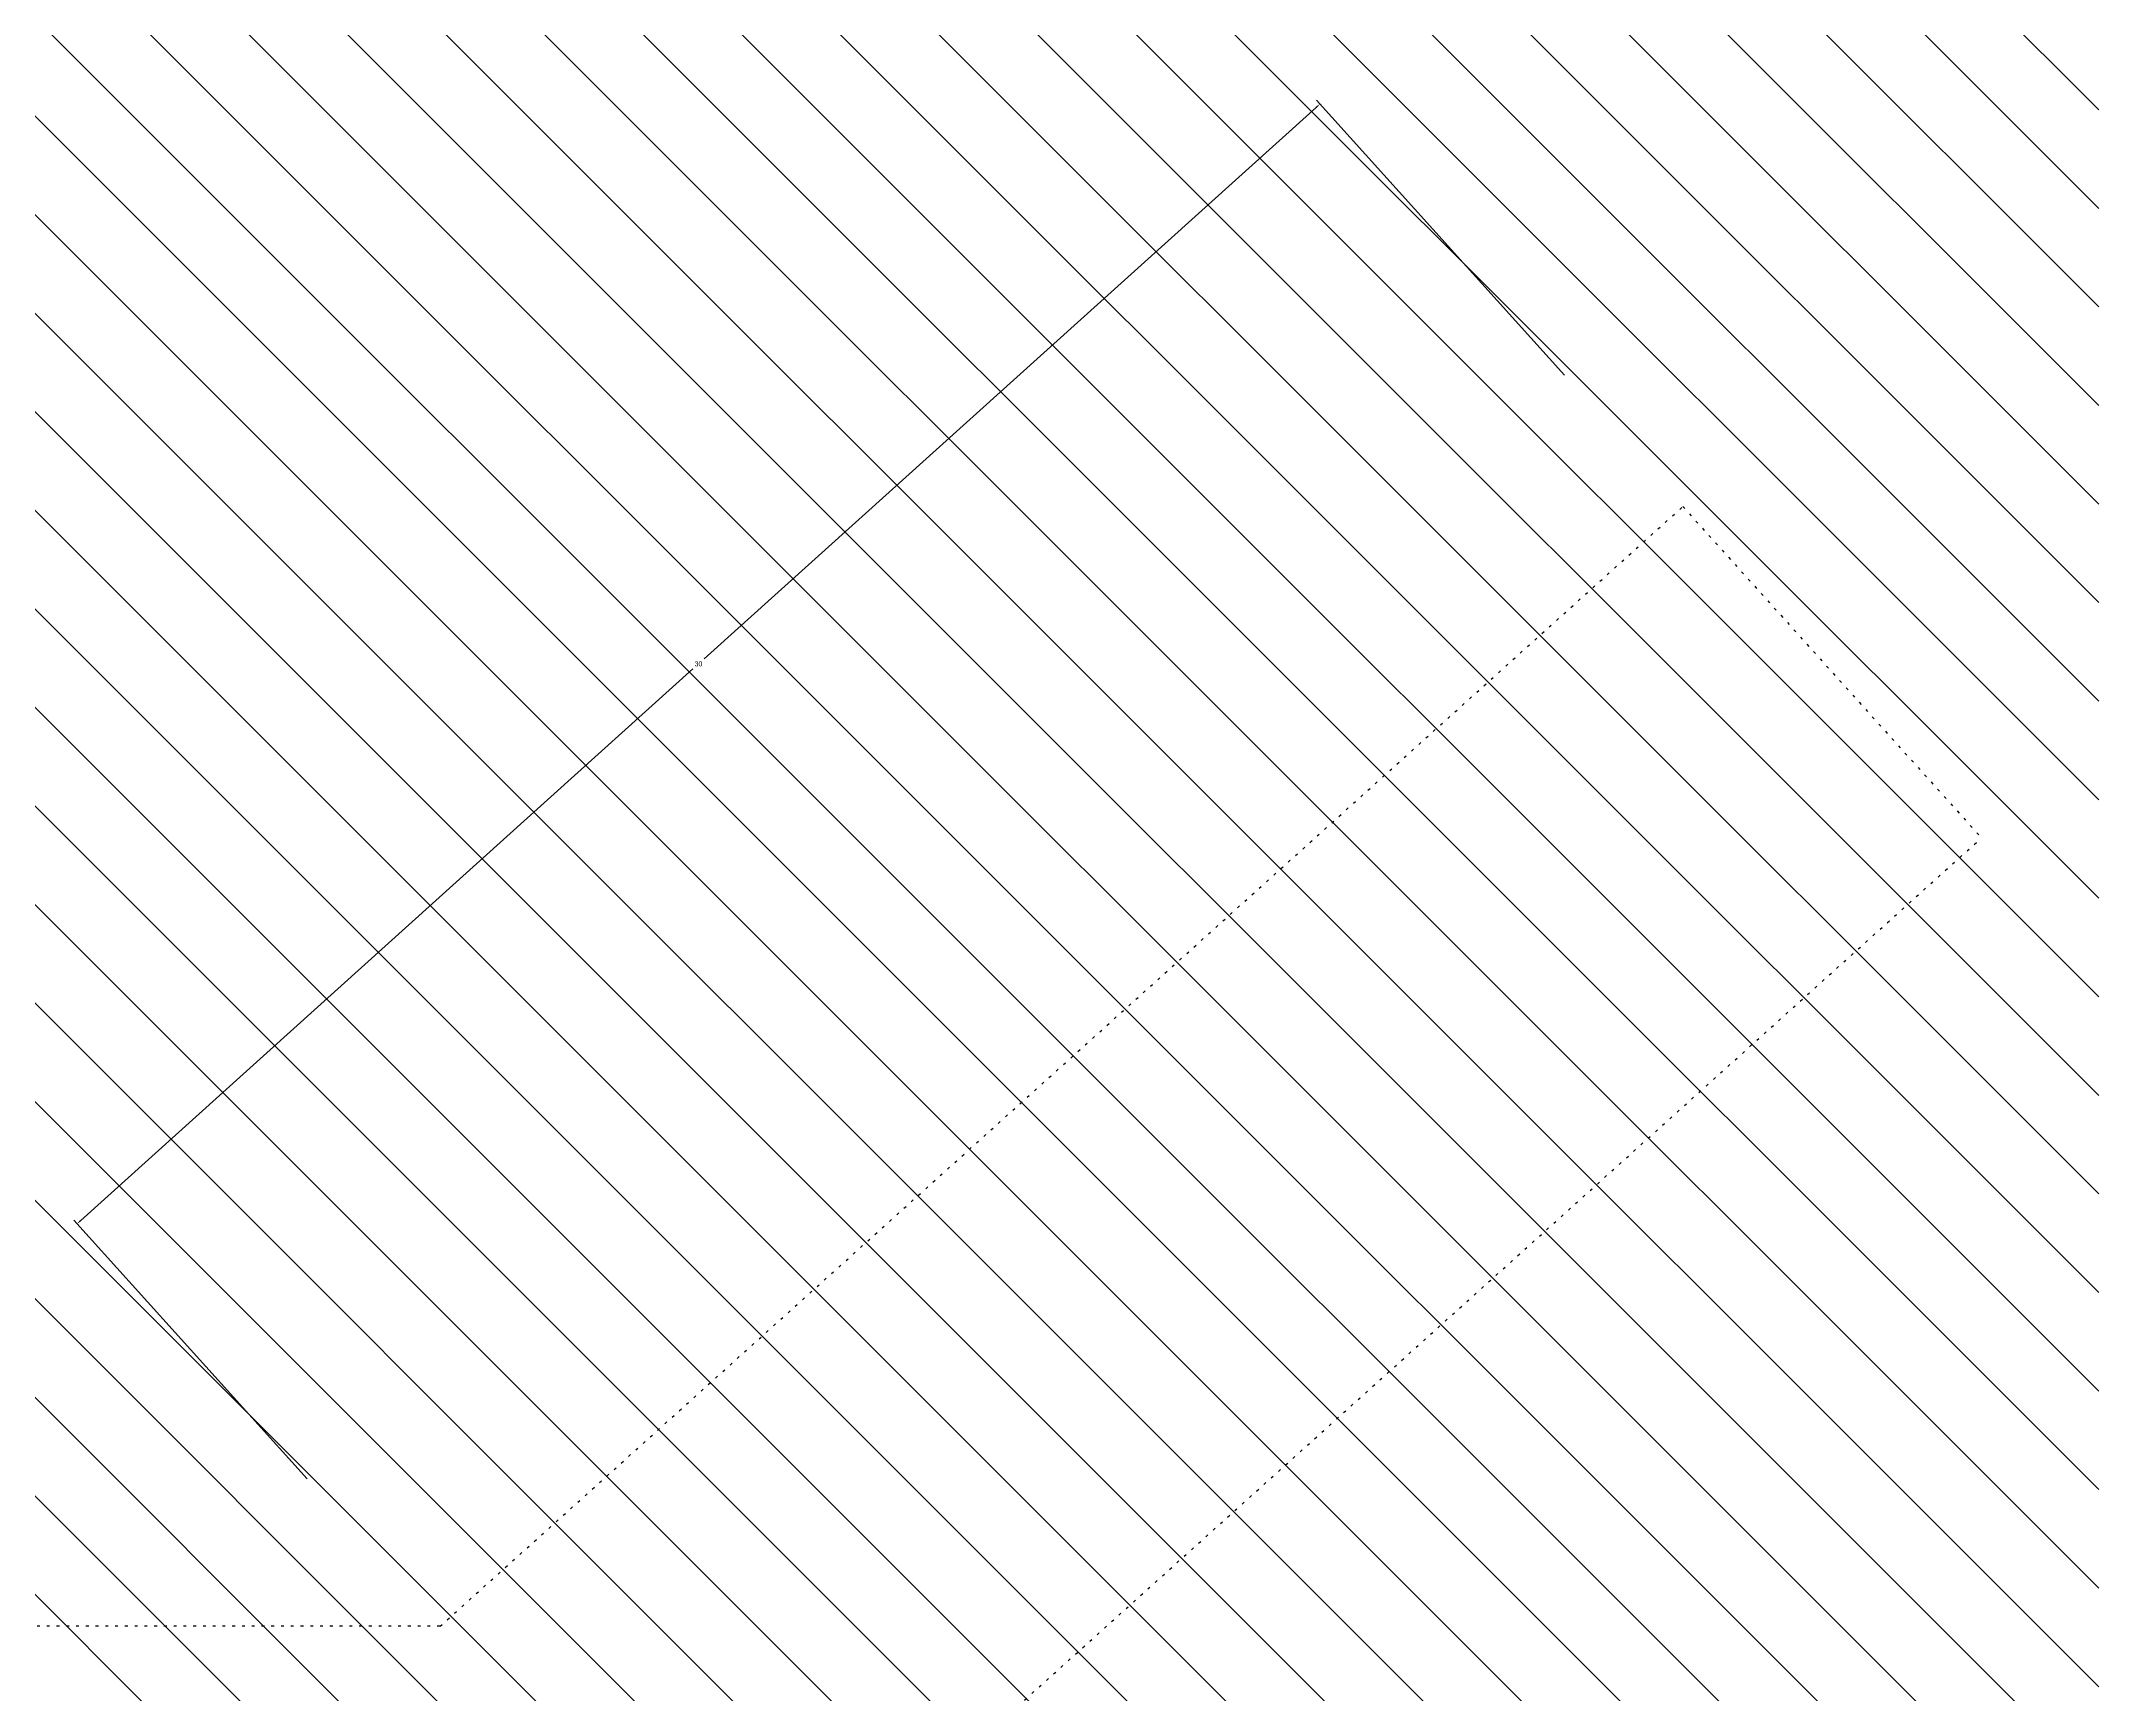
# Model space of a CAD drawing. Extents: x 386248 to 427517, y 4539405 to 4542296.
# Drawn here: x 415922.3 to 415996.1, y 4540584.5 to 4540643.8 of the extents above; entities that cross this region are included whole.
import ezdxf

# ---------------------------------------------------------------- set-up
doc = ezdxf.new("R2010")
doc.units = 0
doc.linetypes.add('DOT', pattern=[0.28, 0.03, -0.25])
doc.styles.get("Standard").update_dxf_attribs({"font": 'arial.ttf'})
doc.dimstyles.get("Standard").update_dxf_attribs({"dimtxt": 0.18, "dimasz": 0.18, "dimexe": 0.18, "dimexo": 0.0625, "dimgap": 0.09, "dimtad": 0, "dimtih": 1, "dimtoh": 1, "dimdec": 4, "dimzin": 0, "dimdsep": 46, "dimtxsty": 'Standard', "dimcen": 0.09, "dimadec": 0, "dimazin": 0, "dimtfac": 1, "dimtdec": 4, "dimtofl": 0, "dimtmove": 0, "dimatfit": 3, "dimfxl": 1, "dimtolj": 1, "dimtzin": 0, "dimarcsym": 0})

# ---------------------------------------------------------------- blocks, each defined once
blk = doc.blocks.new('*D3931')
at = {"color": 0, "lineweight": -2}
for p, q in [((415967.983, 4540641.441), (415946.033, 4540621.659)), ((415976.884, 4540631.833), (415967.996, 4540641.695)), ((415923.68, 4540601.513), (415945.629, 4540621.295)), ((415931.798, 4540592.236), (415923.426, 4540601.526))]:
    blk.add_line(p, q, dxfattribs=at)
at = {"color": 0}
for points in [[(415968.003, 4540641.418), (415967.962, 4540641.463), (415968.116, 4540641.561)], [(415923.66, 4540601.535), (415923.7, 4540601.491), (415923.546, 4540601.392)]]:
    blk.add_solid(points, dxfattribs=at)
at = {"layer": 'Defpoints', "color": 0}
for p in [(415968.116, 4540641.561), (415976.925, 4540631.787), (415931.84, 4540592.19)]:
    blk.add_point(p, dxfattribs=at)
at = {"color": 0, "insert": (415945.831, 4540621.477), "char_height": 0.18, "attachment_point": 5}
blk.add_mtext('\\A1;30', dxfattribs=at)

msp = doc.modelspace()

# ---------------------------------------------------------------- linework, layer by layer
at = {"color": 0}
for p, q in [((415996.052, 4540641.352), (415916.877, 4540720.528)), ((415996.052, 4540637.817), (415916.877, 4540716.992)), ((415996.052, 4540634.281), (415916.877, 4540713.457)), ((415996.052, 4540630.746), (415916.877, 4540709.921)), ((415996.052, 4540627.21), (415916.877, 4540706.386)), ((415996.052, 4540623.675), (415916.877, 4540702.85)), ((415996.052, 4540620.139), (415916.877, 4540699.315)), ((415996.052, 4540616.604), (415916.877, 4540695.779)), ((415996.052, 4540613.068), (415916.877, 4540692.244)), ((415996.052, 4540609.533), (415916.877, 4540688.708)), ((415996.052, 4540605.997), (415916.877, 4540685.173)), ((415996.052, 4540602.462), (415916.877, 4540681.637)), ((415996.052, 4540598.926), (415916.877, 4540678.101)), ((415996.052, 4540595.39), (415916.877, 4540674.566)), ((415996.052, 4540591.855), (415916.877, 4540671.03)), ((415996.052, 4540588.319), (415916.877, 4540667.495)), ((415996.052, 4540584.784), (415916.877, 4540663.959)), ((415996.052, 4540581.248), (415916.877, 4540660.424)), ((415996.052, 4540577.713), (415916.877, 4540656.888)), ((415996.052, 4540574.177), (415916.877, 4540653.353)), ((415996.052, 4540570.642), (415916.877, 4540649.817)), ((415996.052, 4540567.106), (415916.877, 4540646.282)), ((415996.052, 4540563.571), (415916.877, 4540642.746)), ((415996.052, 4540560.035), (415916.877, 4540639.211)), ((415996.052, 4540556.5), (415916.877, 4540635.675)), ((415996.052, 4540552.964), (415916.877, 4540632.139)), ((415996.052, 4540549.429), (415916.877, 4540628.604)), ((415996.052, 4540545.893), (415916.877, 4540625.068)), ((415996.052, 4540542.357), (415916.877, 4540621.533)), ((415996.052, 4540538.822), (415916.877, 4540617.997)), ((415996.052, 4540535.286), (415916.877, 4540614.462)), ((415996.052, 4540531.751), (415916.877, 4540610.926)), ((415996.052, 4540528.215), (415916.877, 4540607.391)), ((415996.052, 4540524.68), (415916.877, 4540603.855)), ((415996.052, 4540521.144), (415916.877, 4540600.32)), ((415996.052, 4540517.609), (415916.877, 4540596.784)), ((415996.052, 4540514.073), (415916.877, 4540593.249))]:
    msp.add_line(p, q, dxfattribs=at)
at = {"linetype": 'DOT'}
for p, q in [((415936.562, 4540586.951), (415981.132, 4540627.12)), ((415981.132, 4540627.12), (415991.843, 4540615.234)), ((415942.708, 4540570.951), (415991.843, 4540615.234)), ((415936.562, 4540586.951), (415876.877, 4540586.951))]:
    msp.add_line(p, q, dxfattribs=at)

# ---------------------------------------------------------------- dimensions: what is measured, and where the dimension line sits
dim = msp.add_linear_dim(base=(415968.116, 4540641.561), p1=(415931.84, 4540592.19), p2=(415976.925, 4540631.787), angle=42.02674, text='30', dimstyle='Standard', override={"dimdec": 0})
dim.commit()
dim.dimension.update_dxf_attribs({"geometry": '*D3931', "text_midpoint": (415945.831, 4540621.477)})

doc.saveas('drawing.dxf')
